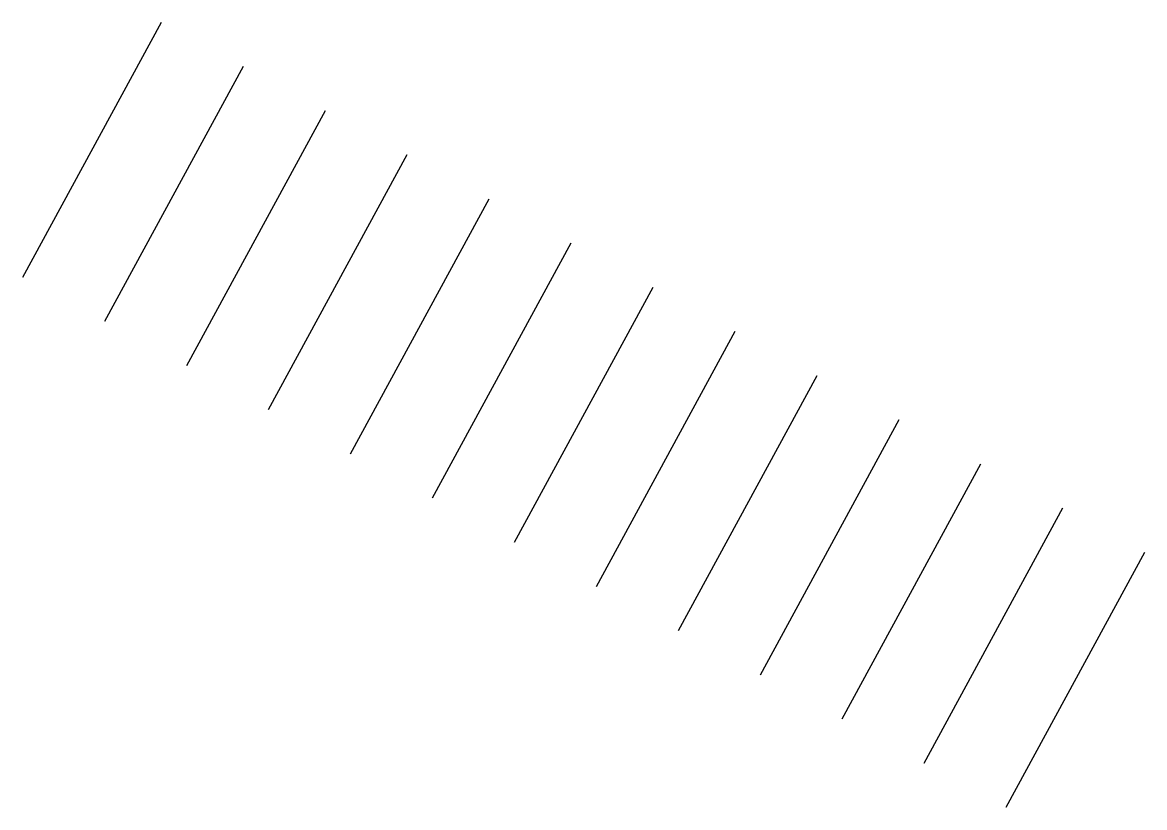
# Model space of a CAD drawing. Header units: metres. Extents: x 3800.15 to 3806.06, y 2904.21 to 2908.34.
import ezdxf

# ---------------------------------------------------------------- set-up
doc = ezdxf.new("R2010")
doc.units = ezdxf.units.M

msp = doc.modelspace()

# ---------------------------------------------------------------- linework, layer by layer
at = {"color": 1, "ltscale": 100}
for p, q in [((3800.881878, 2908.344188, 196.041243), (3800.152044, 2907.002714, 196.041449)), ((3801.313289, 2908.11183, 196.041242), (3800.583448, 2906.770343, 196.041449)), ((3801.744698, 2907.879473, 196.041242), (3801.01485, 2906.537973, 196.041449)), ((3802.176107, 2907.647115, 196.041242), (3801.446253, 2906.305603, 196.041448)), ((3802.607517, 2907.414758, 196.041242), (3801.877656, 2906.073233, 196.041448)), ((3803.038926, 2907.1824, 196.041241), (3802.309058, 2905.840863, 196.041448)), ((3803.470336, 2906.950042, 196.041241), (3802.740461, 2905.608493, 196.041448)), ((3803.901746, 2906.717685, 196.041241), (3803.171864, 2905.376123, 196.041447)), ((3804.333155, 2906.485327, 196.04124), (3803.603267, 2905.143753, 196.041447)), ((3804.764564, 2906.25297, 196.04124), (3804.034669, 2904.911383, 196.041447)), ((3805.195974, 2906.020612, 196.04124), (3804.466072, 2904.679013, 196.041447)), ((3805.627384, 2905.788254, 196.04124), (3804.897475, 2904.446643, 196.041446)), ((3806.058793, 2905.555897, 196.041239), (3805.328878, 2904.214273, 196.041446))]:
    msp.add_line(p, q, dxfattribs=at)

doc.saveas('drawing.dxf')
